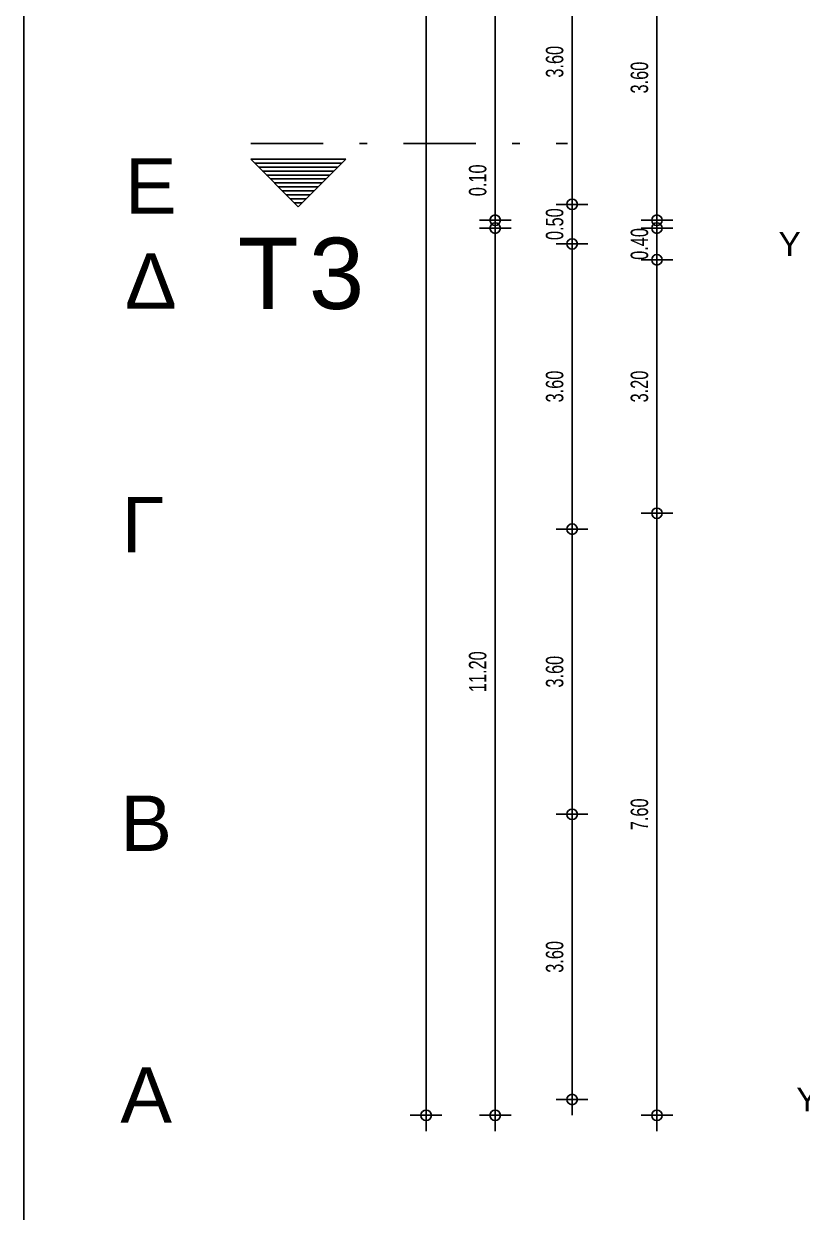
# Model space of a CAD drawing. Header units: metres. Extents: x 0 to 132, y -109 to 310.
# Drawn here: x 1 to 10.83, y 248.7 to 263.7 of the extents above; entities that cross this region are included whole.
import ezdxf

# ---------------------------------------------------------------- set-up
doc = ezdxf.new("R2010")
doc.units = ezdxf.units.M
doc.header["$LTSCALE"] = 0.036
doc.linetypes.add('DASHDOTX2', pattern=[50.8, 25.4, -12.7, 0, -12.7])
doc.layers.get('Defpoints').update_dxf_attribs({"color": 252})
for name, color, linetype in [('arxitek doma', 254, 'Continuous'), ('BORDER', 252, 'Continuous'), ('DIMBLK', 252, 'Continuous'), ('LAYER-ON', 252, 'Continuous')]:
    doc.layers.add(name, color=color, linetype=linetype)
doc.styles.add('COMU-C', font='ugcompl.shx', dxfattribs={"width": 0.7})
doc.styles.add('COMU-N', font='arial.ttf')
doc.dimstyles.new('Copy of CADWDOT', dxfattribs={"dimscale": 0.1, "dimtxt": 2.2, "dimasz": 0.08, "dimexe": 2, "dimexo": 0, "dimgap": 0.09, "dimtad": 0, "dimrnd": 0.001, "dimzin": 0, "dimdsep": 46, "dimtxsty": 'COMU-C', "dimblk": 'ARTDIM', "dimcen": 0, "dimdle": 0.05, "dimse1": 1, "dimse2": 1, "dimclrd": 11, "dimclrt": 11, "dimadec": 0, "dimazin": 0, "dimtfac": 1, "dimtmove": 0, "dimatfit": 3, "dimldrblk": 'ARTDIM', "dimfxl": 1, "dimtvp": 0.9999, "dimtolj": 1, "dimtzin": 0, "dimarcsym": 0})

# ---------------------------------------------------------------- blocks, each defined once
blk = doc.blocks.new('art103')
at = {"layer": 'BORDER'}
blk.add_line((0.25, 14.6), (0.25, 0.25), dxfattribs=at)
blk = doc.blocks.new('ARTDIM')
at = {"layer": 'DIMBLK'}
for p, q in [((0, -24.9975), (0, 24.9975)), ((-24.9975, 0), (24.9975, 0))]:
    blk.add_line(p, q, dxfattribs=at)
blk.add_circle((0, 0), 8.25, dxfattribs=at)
blk = doc.blocks.new('*D1045')
at = {"layer": 'arxitek doma', "color": 11, "lineweight": -2}
blk.add_line((8.997, 264.816), (8.997, 261.232), dxfattribs=at)
at = {"layer": 'Defpoints', "color": 0, "transparency": 16777216}
for p in [(11.418, 264.824), (8.997, 261.224), (11.418, 261.224)]:
    blk.add_point(p, dxfattribs=at)
at = {"layer": 'arxitek doma', "color": 11, "lineweight": -2, "xscale": 0.008, "yscale": 0.008, "zscale": 0.008}
for p, rotation in [((8.997, 264.824), 90), ((8.997, 261.224), 270)]:
    blk.add_blockref('ARTDIM', p, dxfattribs=dict(at, rotation=rotation))
at = {"layer": 'arxitek doma', "color": 11, "insert": (8.777, 263.024), "char_height": 0.22, "attachment_point": 5, "rotation": 90, "style": 'COMU-C'}
blk.add_mtext('\\A1;3.60', dxfattribs=at)
blk = doc.blocks.new('*D1046')
at = {"layer": 'arxitek doma', "color": 11, "lineweight": -2}
for p, q in [((6.954, 261.224), (6.954, 261.956)), ((6.954, 261.132), (6.954, 261.216))]:
    blk.add_line(p, q, dxfattribs=at)
at = {"layer": 'Defpoints', "color": 0, "transparency": 16777216}
for p in [(7.35, 261.224), (6.954, 261.124), (7.35, 261.124)]:
    blk.add_point(p, dxfattribs=at)
at = {"layer": 'arxitek doma', "color": 11, "lineweight": -2, "xscale": 0.008, "yscale": 0.008, "zscale": 0.008}
for p, rotation in [((6.954, 261.224), 90), ((6.954, 261.124), 270)]:
    blk.add_blockref('ARTDIM', p, dxfattribs=dict(at, rotation=rotation))
at = {"layer": 'arxitek doma', "color": 11, "insert": (6.734, 261.727), "char_height": 0.22, "attachment_point": 5, "rotation": 90, "style": 'COMU-C'}
blk.add_mtext('\\A1;0.10', dxfattribs=at)
blk = doc.blocks.new('*D1047')
at = {"layer": 'arxitek doma', "color": 11, "lineweight": -2}
blk.add_line((8.997, 261.116), (8.997, 260.732), dxfattribs=at)
at = {"layer": 'Defpoints', "color": 0, "transparency": 16777216}
for p in [(9.913, 261.124), (8.997, 260.724), (9.913, 260.724)]:
    blk.add_point(p, dxfattribs=at)
at = {"layer": 'arxitek doma', "color": 11, "lineweight": -2, "xscale": 0.008, "yscale": 0.008, "zscale": 0.008}
for p, rotation in [((8.997, 261.124), 90), ((8.997, 260.724), 270)]:
    blk.add_blockref('ARTDIM', p, dxfattribs=dict(at, rotation=rotation))
at = {"layer": 'arxitek doma', "color": 11, "insert": (8.777, 260.924), "char_height": 0.22, "attachment_point": 5, "rotation": 90, "style": 'COMU-C'}
blk.add_mtext('\\A1;0.40', dxfattribs=at)
blk = doc.blocks.new('*D1048')
at = {"layer": 'arxitek doma', "color": 11, "lineweight": -2}
blk.add_line((8.997, 260.716), (8.997, 257.532), dxfattribs=at)
at = {"layer": 'Defpoints', "color": 0, "transparency": 16777216}
for p in [(9.913, 260.724), (8.997, 257.524), (9.913, 257.524)]:
    blk.add_point(p, dxfattribs=at)
at = {"layer": 'arxitek doma', "color": 11, "lineweight": -2, "xscale": 0.008, "yscale": 0.008, "zscale": 0.008}
for p, rotation in [((8.997, 260.724), 90), ((8.997, 257.524), 270)]:
    blk.add_blockref('ARTDIM', p, dxfattribs=dict(at, rotation=rotation))
at = {"layer": 'arxitek doma', "color": 11, "insert": (8.777, 259.124), "char_height": 0.22, "attachment_point": 5, "rotation": 90, "style": 'COMU-C'}
blk.add_mtext('\\A1;3.20', dxfattribs=at)
blk = doc.blocks.new('*D1049')
at = {"layer": 'arxitek doma', "color": 11, "lineweight": -2}
blk.add_line((8.997, 257.516), (8.997, 249.932), dxfattribs=at)
at = {"layer": 'Defpoints', "color": 0, "transparency": 16777216}
for p in [(9.913, 257.524), (8.997, 249.924), (9.913, 249.924)]:
    blk.add_point(p, dxfattribs=at)
at = {"layer": 'arxitek doma', "color": 11, "lineweight": -2, "xscale": 0.008, "yscale": 0.008, "zscale": 0.008}
for p, rotation in [((8.997, 257.524), 90), ((8.997, 249.924), 270)]:
    blk.add_blockref('ARTDIM', p, dxfattribs=dict(at, rotation=rotation))
at = {"layer": 'arxitek doma', "color": 11, "insert": (8.777, 253.724), "char_height": 0.22, "attachment_point": 5, "rotation": 90, "style": 'COMU-C'}
blk.add_mtext('\\A1;7.60', dxfattribs=at)
blk = doc.blocks.new('*D1052')
at = {"layer": 'arxitek doma', "color": 11, "lineweight": -2}
blk.add_line((6.954, 283.016), (6.954, 261.232), dxfattribs=at)
at = {"layer": 'Defpoints', "color": 0, "transparency": 16777216}
for p in [(9.452, 283.024), (6.954, 261.224), (10.588, 261.224)]:
    blk.add_point(p, dxfattribs=at)
at = {"layer": 'arxitek doma', "color": 11, "lineweight": -2, "xscale": 0.008, "yscale": 0.008, "zscale": 0.008}
for p, rotation in [((6.954, 283.024), 90), ((6.954, 261.224), 270)]:
    blk.add_blockref('ARTDIM', p, dxfattribs=dict(at, rotation=rotation))
at = {"layer": 'arxitek doma', "color": 11, "insert": (6.734, 272.124), "char_height": 0.22, "attachment_point": 5, "rotation": 90, "style": 'COMU-C'}
blk.add_mtext('\\A1;21.80', dxfattribs=at)
blk = doc.blocks.new('*D1053')
at = {"layer": 'arxitek doma', "color": 11, "lineweight": -2}
blk.add_line((6.954, 261.116), (6.954, 249.932), dxfattribs=at)
at = {"layer": 'Defpoints', "color": 0, "transparency": 16777216}
for p in [(9.083, 261.124), (6.954, 249.924), (9.083, 249.924)]:
    blk.add_point(p, dxfattribs=at)
at = {"layer": 'arxitek doma', "color": 11, "lineweight": -2, "xscale": 0.008, "yscale": 0.008, "zscale": 0.008}
for p, rotation in [((6.954, 261.124), 90), ((6.954, 249.924), 270)]:
    blk.add_blockref('ARTDIM', p, dxfattribs=dict(at, rotation=rotation))
at = {"layer": 'arxitek doma', "color": 11, "insert": (6.734, 255.524), "char_height": 0.22, "attachment_point": 5, "rotation": 90, "style": 'COMU-C'}
blk.add_mtext('\\A1;11.20', dxfattribs=at)
blk = doc.blocks.new('*D1054')
at = {"layer": 'arxitek doma', "color": 11, "lineweight": -2}
blk.add_line((6.082, 283.016), (6.082, 249.932), dxfattribs=at)
at = {"layer": 'Defpoints', "color": 0, "transparency": 16777216}
for p in [(9.452, 283.024), (6.082, 249.924), (9.452, 249.924)]:
    blk.add_point(p, dxfattribs=at)
at = {"layer": 'arxitek doma', "color": 11, "lineweight": -2, "xscale": 0.008, "yscale": 0.008, "zscale": 0.008}
for p, rotation in [((6.082, 283.024), 90), ((6.082, 249.924), 270)]:
    blk.add_blockref('ARTDIM', p, dxfattribs=dict(at, rotation=rotation))
at = {"layer": 'arxitek doma', "color": 11, "insert": (5.862, 266.474), "char_height": 0.22, "attachment_point": 5, "rotation": 90, "style": 'COMU-C'}
blk.add_mtext('\\A1;33.10', dxfattribs=at)
blk = doc.blocks.new('*D1141')
at = {"layer": 'arxitek doma', "color": 11, "lineweight": -2}
blk.add_line((7.926, 265.016), (7.926, 261.432), dxfattribs=at)
at = {"layer": 'Defpoints', "color": 0, "transparency": 16777216}
for p in [(3.079, 265.024), (3.079, 261.424), (7.926, 261.424)]:
    blk.add_point(p, dxfattribs=at)
at = {"layer": 'arxitek doma', "color": 11, "lineweight": -2, "xscale": 0.008, "yscale": 0.008, "zscale": 0.008}
for p, rotation in [((7.926, 265.024), 90), ((7.926, 261.424), 270)]:
    blk.add_blockref('ARTDIM', p, dxfattribs=dict(at, rotation=rotation))
at = {"layer": 'arxitek doma', "color": 11, "insert": (7.706, 263.224), "char_height": 0.22, "attachment_point": 5, "rotation": 90, "style": 'COMU-C'}
blk.add_mtext('\\A1;3.60', dxfattribs=at)
blk = doc.blocks.new('*D1142')
at = {"layer": 'arxitek doma', "color": 11, "lineweight": -2}
blk.add_line((7.926, 261.416), (7.926, 260.932), dxfattribs=at)
at = {"layer": 'Defpoints', "color": 0, "transparency": 16777216}
for p in [(3.079, 261.424), (3.079, 260.924), (7.926, 260.924)]:
    blk.add_point(p, dxfattribs=at)
at = {"layer": 'arxitek doma', "color": 11, "lineweight": -2, "xscale": 0.008, "yscale": 0.008, "zscale": 0.008}
for p, rotation in [((7.926, 261.424), 90), ((7.926, 260.924), 270)]:
    blk.add_blockref('ARTDIM', p, dxfattribs=dict(at, rotation=rotation))
at = {"layer": 'arxitek doma', "color": 11, "insert": (7.706, 261.174), "char_height": 0.22, "attachment_point": 5, "rotation": 90, "style": 'COMU-C'}
blk.add_mtext('\\A1;0.50', dxfattribs=at)
blk = doc.blocks.new('*D1143')
at = {"layer": 'arxitek doma', "color": 11, "lineweight": -2}
blk.add_line((7.926, 260.916), (7.926, 257.332), dxfattribs=at)
at = {"layer": 'Defpoints', "color": 0, "transparency": 16777216}
for p in [(3.079, 260.924), (3.079, 257.324), (7.926, 257.324)]:
    blk.add_point(p, dxfattribs=at)
at = {"layer": 'arxitek doma', "color": 11, "lineweight": -2, "xscale": 0.008, "yscale": 0.008, "zscale": 0.008}
for p, rotation in [((7.926, 260.924), 90), ((7.926, 257.324), 270)]:
    blk.add_blockref('ARTDIM', p, dxfattribs=dict(at, rotation=rotation))
at = {"layer": 'arxitek doma', "color": 11, "insert": (7.706, 259.124), "char_height": 0.22, "attachment_point": 5, "rotation": 90, "style": 'COMU-C'}
blk.add_mtext('\\A1;3.60', dxfattribs=at)
blk = doc.blocks.new('*D1144')
at = {"layer": 'arxitek doma', "color": 11, "lineweight": -2}
blk.add_line((7.926, 257.316), (7.926, 253.732), dxfattribs=at)
at = {"layer": 'Defpoints', "color": 0, "transparency": 16777216}
for p in [(3.079, 257.324), (3.079, 253.724), (7.926, 253.724)]:
    blk.add_point(p, dxfattribs=at)
at = {"layer": 'arxitek doma', "color": 11, "lineweight": -2, "xscale": 0.008, "yscale": 0.008, "zscale": 0.008}
for p, rotation in [((7.926, 257.324), 90), ((7.926, 253.724), 270)]:
    blk.add_blockref('ARTDIM', p, dxfattribs=dict(at, rotation=rotation))
at = {"layer": 'arxitek doma', "color": 11, "insert": (7.706, 255.524), "char_height": 0.22, "attachment_point": 5, "rotation": 90, "style": 'COMU-C'}
blk.add_mtext('\\A1;3.60', dxfattribs=at)
blk = doc.blocks.new('*D1145')
at = {"layer": 'arxitek doma', "color": 11, "lineweight": -2}
blk.add_line((7.926, 253.716), (7.926, 250.132), dxfattribs=at)
at = {"layer": 'Defpoints', "color": 0, "transparency": 16777216}
for p in [(3.079, 253.724), (3.079, 250.124), (7.926, 250.124)]:
    blk.add_point(p, dxfattribs=at)
at = {"layer": 'arxitek doma', "color": 11, "lineweight": -2, "xscale": 0.008, "yscale": 0.008, "zscale": 0.008}
for p, rotation in [((7.926, 253.724), 90), ((7.926, 250.124), 270)]:
    blk.add_blockref('ARTDIM', p, dxfattribs=dict(at, rotation=rotation))
at = {"layer": 'arxitek doma', "color": 11, "insert": (7.706, 251.924), "char_height": 0.22, "attachment_point": 5, "rotation": 90, "style": 'COMU-C'}
blk.add_mtext('\\A1;3.60', dxfattribs=at)

msp = doc.modelspace()

# ---------------------------------------------------------------- linework, layer by layer
at = {"layer": 'arxitek doma', "linetype": 'DASHDOTX2'}
msp.add_line((3.867, 262.194), (7.867, 262.194), dxfattribs=at)
at = {"layer": 'arxitek doma'}
for p, q in [((3.867, 261.994), (4.467, 261.994)), ((4.467, 261.394), (3.867, 261.994)), ((4.467, 261.994), (5.067, 261.994)), ((4.467, 261.394), (5.067, 261.994)), ((5.017, 261.944), (3.917, 261.944)), ((3.917, 261.944), (5.017, 261.944)), ((5.017, 261.944), (3.917, 261.944)), ((4.967, 261.894), (3.967, 261.894)), ((4.917, 261.844), (4.017, 261.844)), ((4.867, 261.794), (4.067, 261.794)), ((4.817, 261.744), (4.117, 261.744)), ((4.767, 261.694), (4.167, 261.694)), ((4.717, 261.644), (4.217, 261.644)), ((4.667, 261.594), (4.267, 261.594)), ((4.617, 261.544), (4.317, 261.544)), ((4.567, 261.494), (4.367, 261.494)), ((4.517, 261.444), (4.417, 261.444))]:
    msp.add_line(p, q, dxfattribs=at)

# ---------------------------------------------------------------- block references
at = {"layer": 'LAYER-ON', "xscale": 4, "yscale": 4, "zscale": 4}
msp.add_blockref('art103', (0, 235.741), dxfattribs=at)

# ---------------------------------------------------------------- texts
at = {"layer": 'arxitek doma', "style": 'COMU-N'}
for s, height, p in [('Ε', 0.7, (2.277, 261.305)), ('Υ', 0.3, (10.534, 260.774)), ('Τ', 0.9, (3.702, 260.103)), ('3', 0.9, (4.601, 260.103)), ('Δ', 0.7, (2.277, 260.106)), ('Γ', 0.7, (2.237, 257.031)), ('Β', 0.7, (2.22, 253.261)), ('Α', 0.7, (2.22, 249.831)), ('Υ', 0.3, (10.756, 249.975))]:
    msp.add_text(s, height=height, dxfattribs=at).set_placement(p)

# ---------------------------------------------------------------- dimensions: what is measured, and where the dimension line sits
at = {"layer": 'arxitek doma'}
for base, p1, p2, picture, middle in [((6.082, 249.924), (9.452, 283.024), (9.452, 249.924), '*D1054', (5.862, 266.474)), ((6.954, 261.224), (9.452, 283.024), (10.588, 261.224), '*D1052', (6.734, 272.124)), ((7.926, 261.424), (3.079, 265.024), (3.079, 261.424), '*D1141', (7.706, 263.224)), ((8.997, 261.224), (11.418, 264.824), (11.418, 261.224), '*D1045', (8.777, 263.024)), ((7.926, 260.924), (3.079, 261.424), (3.079, 260.924), '*D1142', (7.706, 261.174)), ((6.954, 249.924), (9.083, 261.124), (9.083, 249.924), '*D1053', (6.734, 255.524)), ((7.926, 257.324), (3.079, 260.924), (3.079, 257.324), '*D1143', (7.706, 259.124)), ((8.997, 257.524), (9.913, 260.724), (9.913, 257.524), '*D1048', (8.777, 259.124)), ((8.997, 249.924), (9.913, 257.524), (9.913, 249.924), '*D1049', (8.777, 253.724)), ((7.926, 253.724), (3.079, 257.324), (3.079, 253.724), '*D1144', (7.706, 255.524)), ((7.926, 250.124), (3.079, 253.724), (3.079, 250.124), '*D1145', (7.706, 251.924))]:
    dim = msp.add_linear_dim(base=base, p1=p1, p2=p2, angle=90, dimstyle='Copy of CADWDOT', dxfattribs=at)
    dim.commit()
    dim.dimension.update_dxf_attribs({"geometry": picture, "text_midpoint": middle})
for base, p1, p2, picture, middle in [((6.954, 261.124), (7.35, 261.224), (7.35, 261.124), '*D1046', (6.954, 261.727)), ((8.997, 260.724), (9.913, 261.124), (9.913, 260.724), '*D1047', (8.997, 260.924))]:
    dim = msp.add_linear_dim(base=base, p1=p1, p2=p2, angle=90, dimstyle='Copy of CADWDOT', dxfattribs=at)
    dim.commit()
    dim.dimension.update_dxf_attribs({"geometry": picture, "text_midpoint": middle, "dimtype": 160})

doc.saveas('drawing.dxf')
